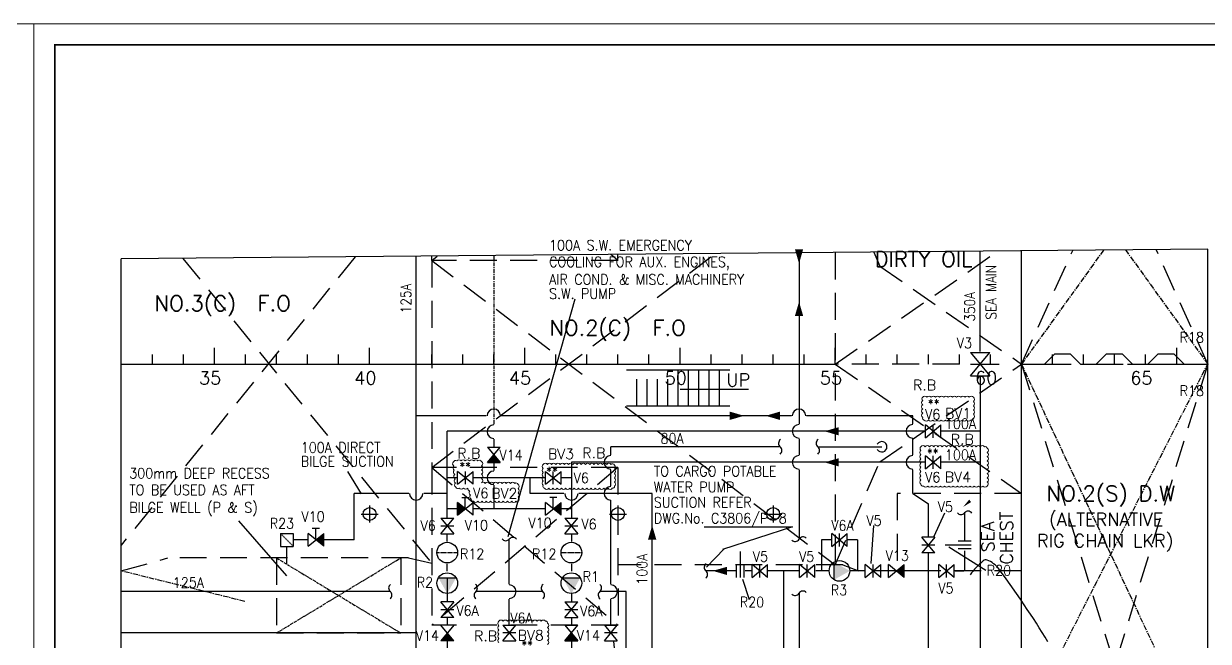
# Model space of a CAD drawing. Header units: millimetres. Extents: x 1638 to 3309, y -435 to 1865.
# Drawn here: x 2472.4 to 2751.9, y -283.7 to -137.9 of the extents above; entities that cross this region are included whole.
import ezdxf
from ezdxf.enums import TextEntityAlignment as Align

# ---------------------------------------------------------------- set-up
doc = ezdxf.new("R2010")
doc.units = ezdxf.units.MM
for name, pattern in [('CENTER', [2, 1.25, -0.25, 0.25, -0.25]), ('DASHDOT', [0.54, 0.3, -0.08, 0.08, -0.08]), ('HIDDEN', [9.525, 6.35, -3.175]), ('HIDDEN2', [0.1875, 0.125, -0.0625])]:
    doc.linetypes.add(name, pattern=pattern)
doc.layers.add('ballast', color=1, linetype='HIDDEN', lineweight=25)
doc.layers.add('Template', color=7, linetype='Continuous', lineweight=0)
for name, color, linetype in [('DWGREV', 100, 'Continuous'), ('Frame', 243, 'Continuous'), ('Lining', 151, 'Continuous'), ('RED-1', 1, 'Continuous'), ('Ref-1', 6, 'CENTER'), ('Ref-2', 6, 'HIDDEN'), ('TEXT', 4, 'Continuous')]:
    doc.layers.add(name, color=color, linetype=linetype)
doc.styles.add('ROMANS', font='ROMANS.SHX')
doc.styles.add('SEDS_Romans', font='romans.shx')

# ---------------------------------------------------------------- blocks, each defined once
blk = doc.blocks.new('BACK')
at = {"layer": 'Template', "ltscale": 30}
blk.add_lwpolyline([(0, 45428), (63809, 45428), (63809, 0), (0, 0)], close=True, dxfattribs=at)

msp = doc.modelspace()

# ---------------------------------------------------------------- hatches: boundary and pattern name
at = {"layer": 'Lining'}
for points in [[(2572.31, -281.72), (2570.79, -283.55), (2573.84, -283.55)], [(2603.14, -283.55), (2601.62, -281.72), (2600.09, -283.55)]]:
    msp.add_hatch(color=8, dxfattribs=at).paths.add_polyline_path(points)

# ---------------------------------------------------------------- linework, layer by layer
at = {"color": 8, "linetype": 'HIDDEN'}
for p, q in [((2568.65, -193.81), (2568.65, -192.76)), ((2568.65, -193.81), (2568.65, -192.76)), ((2612.6, -193.82), (2612.6, -192.36)), ((2663.88, -191.89), (2663.88, -265.66)), ((2568.65, -193.81), (2568.65, -242.65)), ((2612.6, -193.81), (2568.65, -193.81)), ((2617.03, -228.13), (2617.03, -219.58)), ((2619.47, -228.13), (2619.47, -219.58)), ((2621.92, -228.13), (2621.92, -219.58)), ((2624.36, -228.13), (2624.36, -219.58)), ((2693.19, -218.23), (2663.88, -218.23)), ((2696.24, -218.23), (2704.78, -218.23)), ((2713.24, -218.23), (2721.79, -218.23)), ((2725.45, -218.23), (2734, -218.23)), ((2732.87, -218.23), (2741.41, -218.23)), ((2568.65, -242.65), (2568.65, -279.88)), ((2568.65, -242.65), (2568.65, -263.4)), ((2612.6, -242.65), (2568.65, -242.65)), ((2612.6, -242.64), (2612.62, -279.88)), ((2678.53, -248.75), (2678.53, -267.06)), ((2707.84, -248.75), (2678.53, -248.75)), ((2495.4, -267.06), (2506.38, -264.01)), ((2563.16, -264.01), (2506.38, -264.01)), ((2532.02, -264.01), (2532.02, -281.72)), ((2532.02, -264.01), (2532.02, -281.72)), ((2561.33, -264.01), (2561.33, -281.72)), ((2563.16, -264.01), (2562.19, -264.01)), ((2563.16, -264.01), (2568.65, -265.25)), ((2665.71, -265.66), (2612.62, -265.66)), ((2665.71, -265.66), (2669.38, -267.06)), ((2707.84, -267.06), (2669.38, -267.06)), ((2532.02, -281.72), (2561.33, -281.72)), ((2561.33, -281.72), (2532.02, -281.72)), ((2612.62, -279.88), (2568.65, -279.88))]:
    msp.add_line(p, q, dxfattribs=at)
at = {"color": 8, "linetype": 'Continuous'}
for p, q in [((2586.7, -258.95), (2602.5, -202.82)), ((2713.24, -218.23), (2715.68, -215.79)), ((2715.68, -215.79), (2719.35, -215.79)), ((2719.35, -215.79), (2721.79, -218.23)), ((2725.45, -218.23), (2727.89, -215.79)), ((2727.89, -215.79), (2731.56, -215.79)), ((2731.56, -215.79), (2734, -218.23)), ((2737.66, -218.23), (2740.1, -215.79)), ((2740.1, -215.79), (2743.77, -215.79)), ((2743.77, -215.79), (2746.21, -218.23)), ((2614.59, -219.58), (2639.01, -219.58)), ((2626.8, -228.13), (2626.8, -219.58)), ((2629.24, -228.13), (2629.24, -219.58)), ((2631.68, -228.13), (2631.68, -219.58)), ((2634.12, -228.13), (2634.12, -219.58)), ((2636.57, -228.13), (2636.57, -219.58)), ((2707.84, -218.23), (2715.77, -218.23)), ((2721.79, -218.23), (2725.45, -218.23)), ((2734, -218.23), (2737.66, -218.23)), ((2738.88, -218.23), (2744.46, -218.23)), ((2627.27, -224.19), (2632.77, -224.19)), ((2632.77, -224.19), (2643.38, -224.19)), ((2614.59, -228.13), (2639.01, -228.13)), ((2575.73, -249.71), (2577.44, -249.71)), ((2576.58, -252.41), (2576.58, -249.71)), ((2598.2, -249.71), (2596.49, -249.71)), ((2597.34, -252.41), (2597.34, -249.71)), ((2576.58, -252.41), (2576.59, -252.41)), ((2576.58, -252.41), (2576.59, -252.41)), ((2597.35, -252.41), (2597.34, -252.41)), ((2597.35, -252.41), (2597.34, -252.41)), ((2687.26, -258.87), (2689.78, -253.34)), ((2542.18, -257.03), (2540.47, -257.03)), ((2541.33, -259.74), (2541.33, -257.03)), ((2672.36, -265.28), (2672.99, -256.31)), ((2532.94, -258.21), (2535.99, -258.21)), ((2532.94, -258.21), (2532.94, -261.27)), ((2535.99, -258.21), (2535.99, -261.27)), ((2541.33, -259.74), (2541.32, -259.74)), ((2541.33, -259.74), (2541.32, -259.74)), ((2662.87, -259.74), (2660.61, -259.74)), ((2669.15, -259.74), (2666.89, -259.74)), ((2532.94, -261.27), (2535.99, -261.27)), ((2633.5, -266.18), (2637.64, -261.89)), ((2690.72, -261.4), (2699.42, -266.86)), ((2663.61, -269.15), (2663.61, -264.98)), ((2640.4, -267.06), (2633.36, -267.06)), ((2644.07, -267.06), (2642.6, -267.06)), ((2653.79, -267.06), (2648.09, -267.06)), ((2655.25, -267.06), (2653.79, -267.06)), ((2662.26, -267.06), (2659.28, -267.06)), ((2670.8, -267.06), (2667.51, -267.06)), ((2676.3, -267.06), (2674.83, -267.06)), ((2688.12, -267.06), (2680.32, -267.06)), ((2694.41, -267.06), (2692.15, -267.06)), ((2570.23, -268.69), (2574.4, -268.69)), ((2599.53, -268.69), (2603.7, -268.69)), ((2642.02, -269.04), (2643.55, -273.82))]:
    msp.add_line(p, q, dxfattribs=at)
at = {"color": 8}
for p, q in [((2695.78, -215.48), (2700.36, -215.48)), ((2695.78, -220.97), (2700.36, -215.48)), ((2695.78, -215.48), (2700.36, -220.97)), ((2695.78, -218.23), (2700.36, -218.23)), ((2695.78, -220.97), (2700.36, -220.97)), ((2685.15, -235.63), (2685.15, -232.57)), ((2685.15, -235.63), (2688.81, -232.57)), ((2688.81, -235.63), (2685.15, -232.57)), ((2686.98, -235.63), (2686.98, -232.57)), ((2688.81, -235.63), (2688.81, -232.57)), ((2581.78, -237.83), (2584.83, -241.49)), ((2581.78, -241.49), (2584.83, -237.83)), ((2581.78, -237.83), (2584.83, -237.83)), ((2685.15, -242.95), (2685.15, -239.9)), ((2688.81, -242.95), (2685.15, -239.9)), ((2685.15, -242.95), (2688.81, -239.9)), ((2686.98, -242.95), (2686.98, -239.9)), ((2688.81, -242.95), (2688.81, -239.9)), ((2581.78, -241.49), (2584.83, -241.49)), ((2574.76, -246.61), (2574.76, -243.56)), ((2574.76, -246.61), (2578.42, -243.56)), ((2578.42, -246.61), (2574.76, -243.56)), ((2576.59, -246.61), (2576.59, -243.56)), ((2578.42, -246.61), (2578.42, -243.56)), ((2595.51, -246.61), (2599.17, -243.56)), ((2595.51, -246.61), (2595.51, -243.56)), ((2595.51, -243.56), (2599.17, -246.61)), ((2597.34, -246.61), (2597.34, -243.56)), ((2599.17, -246.61), (2599.17, -243.56)), ((2578.42, -253.94), (2574.75, -250.89)), ((2574.75, -253.94), (2578.42, -250.89)), ((2574.75, -253.94), (2574.75, -250.89)), ((2578.42, -253.94), (2578.42, -250.89)), ((2595.51, -253.94), (2599.18, -250.89)), ((2599.18, -253.94), (2595.51, -250.89)), ((2595.51, -253.94), (2595.51, -250.89)), ((2599.18, -253.94), (2599.18, -250.89)), ((2554, -251.62), (2554, -255.65)), ((2612.6, -251.62), (2612.6, -255.65)), ((2649.23, -251.62), (2649.23, -255.65)), ((2570.79, -254.65), (2573.84, -258.31)), ((2570.79, -258.31), (2573.84, -254.65)), ((2570.79, -254.65), (2573.84, -254.65)), ((2573.84, -256.48), (2570.79, -256.48)), ((2600.09, -254.65), (2603.14, -254.65)), ((2600.09, -258.31), (2603.14, -254.65)), ((2600.09, -254.65), (2603.14, -258.31)), ((2603.14, -256.48), (2600.09, -256.48)), ((2539.49, -261.26), (2539.49, -258.21)), ((2543.16, -261.26), (2539.49, -258.21)), ((2539.49, -261.26), (2543.16, -258.21)), ((2543.16, -261.26), (2543.16, -258.21)), ((2570.79, -258.31), (2573.84, -258.31)), ((2600.09, -258.31), (2603.14, -258.31)), ((2663.05, -261.27), (2663.05, -258.21)), ((2663.05, -261.27), (2666.71, -258.21)), ((2666.71, -261.27), (2663.05, -258.21)), ((2664.88, -261.27), (2664.88, -258.21)), ((2666.71, -261.27), (2666.71, -258.21)), ((2687.39, -259.13), (2684.33, -262.79)), ((2687.39, -262.79), (2684.33, -259.13)), ((2687.39, -259.13), (2684.33, -259.13)), ((2641.5, -268.59), (2641.5, -262.49)), ((2687.39, -260.96), (2684.33, -260.96)), ((2695.93, -260.96), (2689.83, -260.96)), ((2695.93, -260.04), (2692.88, -260.04)), ((2695.93, -261.88), (2692.88, -261.88)), ((2640.59, -268.59), (2640.59, -265.54)), ((2642.42, -268.59), (2642.42, -265.54)), ((2644.25, -268.59), (2644.25, -265.54)), ((2647.91, -268.59), (2644.25, -265.54)), ((2644.25, -268.59), (2647.91, -265.54)), ((2646.08, -268.59), (2646.08, -265.54)), ((2647.91, -268.59), (2647.91, -265.54)), ((2655.44, -268.59), (2655.44, -265.54)), ((2655.44, -268.59), (2659.1, -265.54)), ((2659.1, -268.59), (2655.44, -265.54)), ((2657.27, -268.59), (2657.27, -265.54)), ((2659.1, -268.59), (2659.1, -265.54)), ((2670.98, -268.59), (2674.65, -265.54)), ((2674.65, -268.59), (2670.98, -265.54)), ((2670.98, -268.59), (2670.98, -265.54)), ((2672.82, -268.59), (2672.82, -265.54)), ((2674.65, -268.59), (2674.65, -265.54)), ((2676.48, -268.59), (2676.48, -265.54)), ((2680.14, -268.59), (2676.48, -265.54)), ((2676.48, -268.59), (2680.14, -265.54)), ((2680.14, -268.59), (2680.14, -265.54)), ((2687.39, -262.79), (2684.33, -262.79)), ((2688.3, -268.59), (2688.3, -265.54)), ((2688.3, -268.59), (2691.96, -265.54)), ((2691.96, -268.59), (2688.3, -265.54)), ((2690.13, -268.59), (2690.13, -265.54)), ((2691.96, -268.59), (2691.96, -265.54)), ((2573.84, -274.39), (2570.79, -278.05)), ((2573.84, -278.05), (2570.79, -274.39)), ((2573.84, -274.39), (2570.79, -274.39)), ((2573.84, -276.22), (2570.79, -276.22)), ((2600.09, -274.39), (2603.14, -274.39)), ((2600.09, -278.05), (2603.14, -274.39)), ((2600.09, -274.39), (2603.14, -278.05)), ((2603.14, -276.22), (2600.09, -276.22)), ((2573.84, -278.05), (2570.79, -278.05)), ((2600.09, -278.05), (2603.14, -278.05)), ((2573.84, -279.88), (2570.79, -279.88)), ((2573.84, -283.55), (2570.79, -279.88)), ((2573.84, -279.88), (2570.79, -283.55)), ((2585.44, -279.88), (2588.49, -279.88)), ((2585.44, -283.55), (2588.49, -279.88)), ((2585.44, -279.88), (2588.49, -283.55)), ((2588.49, -281.72), (2585.44, -281.72)), ((2600.09, -279.88), (2603.14, -283.55)), ((2600.09, -283.55), (2603.14, -279.88)), ((2600.09, -279.88), (2603.14, -279.88)), ((2609.39, -279.88), (2612.44, -283.55)), ((2609.39, -283.55), (2612.44, -279.88)), ((2609.39, -279.88), (2612.44, -279.88)), ((2612.44, -281.72), (2609.39, -281.72)), ((2573.84, -283.55), (2570.79, -283.55)), ((2585.44, -283.55), (2588.49, -283.55)), ((2600.09, -283.55), (2603.14, -283.55)), ((2609.39, -283.55), (2612.44, -283.55))]:
    msp.add_line(p, q, dxfattribs=at)
at = {"color": 8, "linetype": 'HIDDEN2'}
for p, q in [((2532.94, -258.21), (2535.99, -261.27)), ((2569.87, -262.75), (2574.76, -262.75)), ((2599.17, -262.75), (2604.06, -262.75))]:
    msp.add_line(p, q, dxfattribs=at)
at = {"color": 8, "lineweight": 0}
for points in [[(2655.34, -194.5, 0, 1.95, 0), (2655.34, -191.13, 1.95, 1.95, 0)], [(2655.34, -203.51, 0, 1.95, 0), (2655.34, -206.87, 1.95, 1.95, 0)], [(2642.37, -230.44, 0, 1.95, 0), (2639, -230.44, 1.95, 1.95, 0)], [(2647.45, -230.44, 0, 1.95, 0), (2650.82, -230.44, 1.95, 1.95, 0)], [(2661.35, -234.1, 0, 1.95, 0), (2664.71, -234.1, 1.95, 1.95, 0)], [(2661.35, -241.43, 0, 1.95, 0), (2664.71, -241.43, 1.95, 1.95, 0)], [(2620.68, -256.3, 0, 1.95, 0), (2620.68, -259.66, 1.95, 1.95, 0)], [(2634.99, -267.06, 0, 1.95, 0), (2638.36, -267.06, 1.95, 1.95, 0)]]:
    msp.add_lwpolyline(points, format="xyseb", dxfattribs=at)
at = {"color": 8, "linetype": 'Continuous'}
for points in [[(2552.1, -248.84), (2548.86, -243.62)], [(2534.49, -268.19), (2523.16, -255.28)], [(2611.53, -283.64), (2613.06, -299.52)]]:
    msp.add_lwpolyline(points, dxfattribs=at)
at = {"color": 8}
for centre in [(2554, -253.63), (2612.6, -253.63), (2649.23, -253.63)]:
    msp.add_circle(centre, 1.53, dxfattribs=at)
at = {"color": 8, "linetype": 'Continuous'}
for centre in [(2572.31, -262.75), (2601.62, -262.75), (2664.88, -267.06), (2572.31, -269.96), (2601.62, -269.96)]:
    msp.add_circle(centre, 2.44, dxfattribs=at)
for centre, radius, start, end in [((2583.3, -230.44), 1.59, 0, 180), ((2655.34, -230.44), 1.59, 0, 180), ((2583.3, -234.18), 1.59, 90, 270), ((2655.34, -234.1), 1.59, 90, 270), ((2682.2, -234.1), 1.59, 90, 270), ((2651.58, -236.92), 1.08, 126.7516, 230.8301), ((2660.46, -236.92), 1.08, 126.7516, 230.8301), ((2674.87, -237.76), 1.22, 210, 150), ((2610.91, -241.43), 1.59, 90, 270), ((2650.22, -238.6), 1.08, 306.7516, 50.8301), ((2655.34, -241.43), 1.59, 90, 270), ((2659.09, -238.6), 1.08, 306.7516, 50.8301), ((2682.2, -241.43), 1.59, 90, 270), ((2583.3, -245.09), 1.59, 90, 270), ((2564.99, -248.75), 1.59, 180, 0), ((2601.62, -248.75), 1.59, 180, 0), ((2610.91, -248.75), 1.59, 90, 270), ((2693.57, -252.67), 1.08, 216.7516, 320.8301), ((2695.25, -254.04), 1.08, 36.7516, 140.8301), ((2586.12, -258.86), 1.08, 216.7516, 320.8301), ((2587.8, -260.23), 1.08, 36.7516, 140.8301), ((2654.41, -259.02), 1.08, 224.8444, 328.9229), ((2656.26, -260.13), 1.08, 44.8444, 148.9229), ((2634.04, -266.22), 1.08, 126.7516, 230.8301), ((2712.29, -280.17), 20.56, 131.0548, 143.7116), ((2699.4, -265.36), 0.931, 68.6684, 131.0548), ((2697.46, -270.34), 6.27, 36.5794, 68.6684), ((2632.68, -267.9), 1.08, 306.7516, 50.8301), ((2521.74, -400.74), 225.09, 31.2901, 36.5794), ((2559.57, -271.11), 1.08, 126.7516, 230.8301), ((2578.36, -271.11), 1.08, 309.1699, 53.2484), ((2586.96, -271.95), 1.59, 270, 90), ((2595.57, -271.11), 1.08, 126.7516, 230.8301), ((2607.66, -271.11), 1.08, 309.1699, 53.2484), ((2610.91, -271.95), 1.59, 270, 90), ((2558.2, -272.79), 1.08, 306.7516, 50.8301), ((2579.73, -272.79), 1.08, 129.1699, 233.2484), ((2594.2, -272.79), 1.08, 306.7516, 50.8301), ((2609.03, -272.79), 1.08, 129.1699, 233.2484), ((2654.41, -271.77), 1.08, 224.8444, 328.9229), ((2656.26, -272.89), 1.08, 44.8444, 148.9229)]:
    msp.add_arc(centre, radius, start, end, dxfattribs=at)
for points in [[(2584.83, -241.49), (2581.78, -241.49), (2583.3, -239.66)], [(2574.75, -250.89), (2574.75, -253.94), (2576.58, -252.41)], [(2599.18, -250.89), (2599.18, -253.94), (2597.35, -252.41)], [(2695.96, -250.8), (2694.06, -251.97), (2695.48, -250.25)], [(2543.16, -258.21), (2543.16, -261.26), (2541.33, -259.74)], [(2667.32, -267.06), (2663.61, -269.15), (2663.61, -264.98)], [(2678.31, -267.06), (2680.14, -268.59), (2680.14, -265.54)], [(2572.31, -272.4), (2570.23, -268.69), (2574.4, -268.69)], [(2601.62, -272.4), (2599.53, -268.69), (2603.7, -268.69)]]:
    msp.add_solid(points, dxfattribs=at)
at = {"layer": 'ballast', "linetype": 'Continuous', "lineweight": 0}
for points in [[(2684.52, -226.06, -0.520567), (2685.52, -226.06, -0.520567), (2686.52, -226.06, -0.520567), (2687.52, -226.06, -0.520567), (2688.52, -226.06, -0.520567), (2689.52, -226.06, -0.520567), (2690.52, -226.06, -0.520567), (2691.52, -226.06, -0.520567), (2692.52, -226.06, -0.520567), (2693.52, -226.06, -0.520567), (2694.52, -226.06, -0.520567), (2695.52, -226.06, -0.520567), (2696.49, -226.08, -0.520567), (2696.49, -227.08, -0.520567), (2696.49, -228.08, -0.520567), (2696.49, -229.08, -0.520567), (2696.49, -230.08, -0.520567), (2696.49, -231.08, -0.520567), (2695.88, -231.47, -0.520567), (2694.88, -231.47, -0.520567), (2693.88, -231.47, -0.520567), (2692.88, -231.47, -0.520567), (2691.88, -231.47, -0.520567), (2690.88, -231.47, -0.520567), (2689.88, -231.47, -0.520567), (2688.88, -231.47, -0.520567), (2687.88, -231.47, -0.520567), (2686.88, -231.47, -0.520567), (2685.88, -231.47, -0.520567), (2684.88, -231.47, -0.520567), (2684.52, -230.83, -0.520567), (2684.52, -229.83, -0.520567), (2684.52, -228.83, -0.520567), (2684.52, -227.83, -0.520567), (2684.52, -226.83, -0.520567)], [(2684.12, -237.74, -0.520567), (2685.12, -237.74, -0.520567), (2686.12, -237.74, -0.520567), (2687.12, -237.74, -0.520567), (2688.12, -237.74, -0.520567), (2689.12, -237.74, -0.520567), (2690.12, -237.74, -0.520567), (2691.12, -237.74, -0.520567), (2692.12, -237.74, -0.520567), (2693.12, -237.74, -0.520567), (2694.12, -237.74, -0.520567), (2695.12, -237.74, -0.520567), (2696.12, -237.74, -0.520567), (2697.12, -237.74, -0.520567), (2698.12, -237.74, -0.520567), (2699.12, -237.74, -0.520567), (2699.77, -238.09, -0.520567), (2699.77, -239.09, -0.520567), (2699.77, -240.09, -0.520567), (2699.77, -241.09, -0.520567), (2699.77, -242.09, -0.520567), (2699.77, -243.09, -0.520567), (2699.77, -244.09, -0.520567), (2699.77, -245.09, -0.520567), (2699.77, -246.09, -0.520567), (2699.7, -247.03, -0.520567), (2698.7, -247.03, -0.520567), (2697.7, -247.03, -0.520567), (2696.7, -247.03, -0.520567), (2695.7, -247.03, -0.520567), (2694.7, -247.03, -0.520567), (2693.7, -247.03, -0.520567), (2692.7, -247.03, -0.520567), (2691.7, -247.03, -0.520567), (2690.7, -247.03, -0.520567), (2689.7, -247.03, -0.520567), (2688.7, -247.03, -0.520567), (2687.7, -247.03, -0.520567), (2686.7, -247.03, -0.520567), (2685.7, -247.03, -0.520567), (2684.7, -247.03, -0.520567), (2684.12, -246.61, -0.520567), (2684.12, -245.61, -0.520567), (2684.12, -244.61, -0.520567), (2684.12, -243.61, -0.520567), (2684.12, -242.61, -0.520567), (2684.12, -241.61, -0.520567), (2684.12, -240.61, -0.520567), (2684.12, -239.61, -0.520567), (2684.12, -238.61, -0.520567)], [(2594.95, -241.92, -0.520567), (2595.95, -241.92, -0.520567), (2596.95, -241.92, -0.520567), (2597.95, -241.92, -0.520567), (2598.95, -241.92, -0.520567), (2599.95, -241.92, -0.520567), (2600.95, -241.92, -0.520567), (2601.95, -241.92, -0.520567), (2602.95, -241.92, -0.520567), (2603.95, -241.92, -0.520567), (2604.95, -241.92, -0.520567), (2605.95, -241.92, -0.520567), (2606.95, -241.92, -0.520567), (2607.95, -241.92, -0.520567), (2608.95, -241.92, -0.520567), (2609.95, -241.92, -0.520567), (2610.95, -241.92, -0.520567), (2611.79, -242.08, -0.520567), (2611.79, -243.08, -0.520567), (2611.79, -244.08, -0.520567), (2611.79, -245.08, -0.520567), (2611.79, -246.08, -0.520567), (2611.79, -247.08, -0.520567), (2611.26, -247.55, -0.520567), (2610.26, -247.55, -0.520567), (2609.26, -247.55, -0.520567), (2608.26, -247.55, -0.520567), (2607.26, -247.55, -0.520567), (2606.26, -247.55, -0.520567), (2605.26, -247.55, -0.520567), (2604.26, -247.55, -0.520567), (2603.26, -247.55, -0.520567), (2602.26, -247.55, -0.520567), (2601.26, -247.55, -0.520567), (2600.26, -247.55, -0.520567), (2599.26, -247.55, -0.520567), (2598.26, -247.55, -0.520567), (2597.26, -247.55, -0.520567), (2596.26, -247.55, -0.520567), (2595.26, -247.55, -0.520567), (2594.95, -246.85, -0.520567), (2594.95, -245.85, -0.520567), (2594.95, -244.85, -0.520567), (2594.95, -243.85, -0.520567), (2594.95, -242.85, -0.520567)]]:
    msp.add_lwpolyline(points, format="xyb", close=True, dxfattribs=at)
for points in [[(2589.04, -250.63, 0.520567), (2589.04, -249.63, 0.520567), (2589.04, -248.63, 0.520567), (2589.04, -247.63, 0.520567), (2589.04, -246.63, 0.520567), (2588.26, -246.41, 0.520567), (2587.26, -246.41, 0.520567), (2586.26, -246.41, 0.520567), (2585.26, -246.41, 0.520567), (2584.26, -246.41, 0.520567), (2583.26, -246.41, 0.520567), (2582.26, -246.41, 0.520567), (2581.26, -246.41, 0.520567), (2580.43, -246.24, 0.520567), (2580.43, -245.24, 0.520567), (2580.43, -244.24, 0.520567), (2580.43, -243.24, 0.520567), (2580.43, -242.24, 0.520567), (2580.43, -241.24, 0.520567), (2579.57, -241.1, 0.520567), (2578.57, -241.1, 0.520567), (2577.57, -241.1, 0.520567), (2576.57, -241.1, 0.520567), (2575.57, -241.1, 0.520567), (2574.57, -241.1, 0.520567), (2573.8, -241.31, 0.520567), (2573.89, -242.31, 0.520567), (2573.99, -243.3, 0.520567), (2574.08, -244.3, 0.520567), (2574.17, -245.3, 0.520567), (2574.26, -246.29, 0.520567), (2574.36, -247.29, 0.520567), (2575.17, -247.5, 0.520567), (2576.17, -247.5, 0.520567), (2577.17, -247.5, 0.520567), (2577.64, -248.12, 0.520567), (2577.81, -249.1, 0.520567), (2577.98, -250.09, 0.520567), (2578.53, -250.63, 0.520567), (2579.53, -250.63, 0.520567), (2580.53, -250.63, 0.520567), (2581.53, -250.63, 0.520567), (2582.53, -250.63, 0.520567), (2583.53, -250.63, 0.520567), (2584.53, -250.63, 0.520567), (2585.53, -250.63, 0.520567), (2586.53, -250.63, 0.520567), (2587.53, -250.63, 0.520567), (2588.53, -250.63, 0.520567), (2589.04, -250.63, 0.520567)], [(2584.52, -284, -0.520567), (2584.52, -283, -0.520567), (2584.52, -282, -0.520567), (2584.52, -281, -0.520567), (2584.52, -280, -0.520567), (2584.52, -278.92, -0.520567), (2585.52, -278.92, -0.520567), (2586.52, -278.92, -0.520567), (2587.52, -278.92, -0.520567), (2588.52, -278.92, -0.520567), (2589.52, -278.92, -0.520567), (2590.52, -278.92, -0.520567), (2591.52, -278.92, -0.520567), (2592.52, -278.92, -0.520567), (2593.52, -278.92, -0.520567), (2594.52, -278.92, -0.520567), (2595.52, -278.92, -0.520567), (2596, -279.44, -0.520567), (2596, -280.44, -0.520567), (2596, -281.44, -0.520567), (2596, -282.44, -0.520567), (2596, -283.44, -0.520567), (2596, -284.44, -0.520567)]]:
    msp.add_lwpolyline(points, format="xyb", dxfattribs=at)
at = {"layer": 'DWGREV', "color": 8}
for p, q in [((2632.94, -256.63), (2653.82, -256.63)), ((2653.82, -256.63), (2637.29, -262.01))]:
    msp.add_line(p, q, dxfattribs=at)
at = {"layer": 'Frame', "color": 8}
for p, q in [((2564.99, -317.02), (2564.99, -192.79)), ((2517.37, -218.23), (2517.37, -214.41)), ((2554, -218.23), (2554, -214.41)), ((2590.63, -218.23), (2590.63, -214.41)), ((2627.26, -218.23), (2627.26, -214.41)), ((2663.88, -218.23), (2663.88, -214.41)), ((2707.84, -218.23), (2707.84, -214.41)), ((2744.46, -218.23), (2744.46, -214.41)), ((2495.4, -218.23), (2495.4, -215.94)), ((2502.72, -218.23), (2502.72, -215.94)), ((2510.05, -218.23), (2510.05, -215.94)), ((2524.7, -218.23), (2524.7, -215.94)), ((2532.02, -218.23), (2532.02, -215.94)), ((2539.35, -218.23), (2539.35, -215.94)), ((2546.67, -218.23), (2546.67, -215.94)), ((2568.65, -218.23), (2568.65, -215.94)), ((2575.98, -218.23), (2575.98, -215.94)), ((2583.3, -218.23), (2583.3, -215.94)), ((2597.95, -218.23), (2597.95, -215.94)), ((2605.28, -218.23), (2605.28, -215.94)), ((2612.6, -218.23), (2612.6, -215.94)), ((2619.93, -218.23), (2619.93, -215.94)), ((2634.58, -218.23), (2634.58, -215.94)), ((2641.91, -218.23), (2641.91, -215.94)), ((2649.23, -218.23), (2649.23, -215.94)), ((2656.56, -218.23), (2656.56, -215.94)), ((2671.21, -218.23), (2671.21, -215.94)), ((2678.53, -218.23), (2678.53, -215.94)), ((2685.86, -218.23), (2685.86, -215.94)), ((2693.19, -218.23), (2693.19, -215.94)), ((2700.51, -218.23), (2700.51, -215.94)), ((2715.16, -218.23), (2715.16, -215.94)), ((2722.49, -218.23), (2722.49, -215.94)), ((2729.81, -218.23), (2729.81, -215.94)), ((2737.14, -218.23), (2737.14, -215.94)), ((2744.46, -218.23), (2744.46, -215.94)), ((2751.79, -218.23), (2751.79, -215.94)), ((2495.4, -218.23), (2663.88, -218.23)), ((2744.46, -218.23), (2751.79, -218.23)), ((2572.31, -254.65), (2572.31, -234.1)), ((2550.34, -259.74), (2550.34, -248.75)), ((2551.99, -253.63), (2556.01, -253.63)), ((2610.59, -253.63), (2614.62, -253.63)), ((2647.22, -253.63), (2651.25, -253.63)), ((2572.31, -260.13), (2572.31, -258.49)), ((2572.31, -267.15), (2572.31, -265.38))]:
    msp.add_line(p, q, dxfattribs=at)
at = {"layer": 'Lining', "color": 8, "linetype": 'DASHDOT', "ltscale": 3}
msp.add_line((2583.3, -192.62), (2583.3, -232.41), dxfattribs=at)
at = {"layer": 'Lining', "color": 8}
for p, q in [((2655.34, -191.97), (2655.34, -232.33)), ((2698.07, -215.3), (2698.07, -191.58)), ((2698.07, -221.16), (2698.07, -325.03)), ((2581.53, -230.44), (2564.99, -230.44)), ((2653.57, -230.44), (2585.07, -230.44)), ((2682.2, -230.44), (2657.11, -230.44)), ((2682.2, -232.33), (2682.2, -230.44)), ((2684.96, -234.1), (2572.31, -234.1)), ((2698.07, -234.1), (2688.99, -234.1)), ((2583.3, -235.95), (2583.3, -237.83)), ((2655.34, -235.87), (2655.34, -239.66)), ((2682.2, -239.66), (2682.2, -235.87)), ((2650.9, -237.76), (2610.91, -237.76)), ((2610.91, -239.66), (2610.91, -237.76)), ((2659.77, -237.76), (2674.87, -237.76)), ((2583.3, -241.49), (2583.3, -243.32)), ((2684.96, -241.43), (2601.62, -241.43)), ((2601.62, -241.43), (2601.62, -254.46)), ((2601.62, -241.43), (2601.62, -245.09)), ((2610.91, -246.98), (2610.91, -243.2)), ((2655.34, -243.2), (2655.34, -259.57)), ((2682.2, -248.75), (2682.2, -243.2)), ((2698.07, -241.43), (2688.99, -241.43)), ((2574.57, -245.09), (2572.31, -245.09)), ((2595.33, -245.09), (2578.6, -245.09)), ((2591.85, -248.75), (2591.85, -245.09)), ((2601.62, -245.09), (2599.36, -245.09)), ((2563.22, -248.75), (2550.34, -248.75)), ((2572.31, -248.75), (2566.76, -248.75)), ((2583.3, -246.86), (2583.3, -252.41)), ((2599.85, -248.75), (2591.85, -248.75)), ((2620.68, -248.75), (2603.39, -248.75)), ((2620.68, -324.08), (2620.68, -248.75)), ((2682.2, -248.75), (2685.86, -251.19)), ((2610.91, -270.18), (2610.91, -250.34)), ((2685.86, -258.95), (2685.86, -251.19)), ((2574.57, -252.41), (2572.31, -252.41)), ((2595.33, -252.41), (2578.6, -252.41)), ((2601.62, -252.41), (2597.34, -252.41)), ((2694.41, -253.35), (2694.41, -259.56)), ((2655.34, -255.01), (2655.34, -258.52)), ((2539.31, -259.74), (2535.99, -259.74)), ((2550.34, -259.74), (2541.32, -259.74)), ((2586.96, -270.18), (2586.96, -259.54)), ((2601.62, -258.49), (2601.62, -260.13)), ((2660.61, -259.74), (2660.61, -267.06)), ((2669.15, -259.74), (2669.15, -267.06)), ((2694.41, -259.56), (2694.41, -259.86)), ((2534.46, -265.31), (2534.46, -261.27)), ((2694.41, -262.36), (2694.41, -267.06)), ((2601.62, -265.38), (2601.62, -267.15)), ((2685.86, -344.74), (2685.86, -262.79)), ((2651.67, -267.06), (2651.67, -324.08)), ((2692.15, -267.06), (2694.2, -267.06)), ((2572.31, -268.75), (2572.31, -274.21)), ((2558.88, -271.95), (2495.4, -271.95)), ((2594.88, -271.95), (2579.05, -271.95)), ((2586.96, -279.7), (2586.96, -273.72)), ((2601.62, -272.4), (2601.62, -274.21)), ((2609.3, -271.95), (2608.35, -271.95)), ((2614.57, -271.95), (2608.47, -271.95)), ((2610.91, -279.7), (2610.91, -273.72)), ((2614.57, -334.98), (2614.57, -271.95)), ((2655.34, -272.33), (2655.34, -334.79)), ((2572.31, -278.24), (2572.31, -279.7)), ((2601.62, -278.24), (2601.62, -279.7)), ((2498.9, -281.72), (2495.4, -281.72)), ((2564.99, -281.72), (2498.9, -281.72)), ((2572.31, -283.55), (2572.31, -342.73)), ((2601.62, -283.55), (2601.62, -342.73))]:
    msp.add_line(p, q, dxfattribs=at)
at = {"layer": 'RED-1', "color": 8}
for p, q in [((2751.79, -191.1), (2495.4, -193.42)), ((2707.84, -311.82), (2707.84, -191.49)), ((2751.79, -311.82), (2751.79, -191.1)), ((2495.4, -360.62), (2495.4, -193.42))]:
    msp.add_line(p, q, dxfattribs=at)
at = {"layer": 'Ref-1', "color": 8}
for p, q in [((2727.21, -191.32), (2707.84, -218.23)), ((2732.38, -191.27), (2751.79, -218.23)), ((2707.84, -304.49), (2751.79, -218.23)), ((2751.79, -311.82), (2707.84, -218.23)), ((2524.54, -274.26), (2495.4, -267.06))]:
    msp.add_line(p, q, dxfattribs=at)
at = {"layer": 'Ref-1', "color": 8, "ltscale": 0.5}
for p, q in [((2532.02, -281.72), (2561.33, -264.01)), ((2532.02, -264.01), (2561.33, -281.72))]:
    msp.add_line(p, q, dxfattribs=at)
at = {"layer": 'Ref-2', "color": 8}
for p, q in [((2568.65, -242.65), (2635.58, -192.15)), ((2568.65, -193.81), (2569.91, -192.74)), ((2612.6, -193.81), (2610.91, -192.37)), ((2663.88, -218.23), (2702.31, -191.54)), ((2672.98, -191.81), (2674.42, -195.14)), ((2707.84, -218.23), (2719.92, -191.39)), ((2751.79, -218.23), (2739.63, -191.21)), ((2550.56, -192.92), (2495.4, -260.96)), ((2509.92, -193.29), (2568.65, -265.25)), ((2568.65, -193.81), (2663.88, -265.66)), ((2674.42, -195.14), (2707.84, -218.23)), ((2663.88, -218.23), (2707.84, -248.75)), ((2674.42, -241.32), (2707.84, -218.23)), ((2751.79, -218.23), (2707.84, -360.62)), ((2707.84, -218.23), (2751.79, -360.62)), ((2612.6, -242.65), (2568.65, -279.88)), ((2568.65, -242.65), (2612.62, -279.88)), ((2663.88, -265.66), (2674.42, -241.32))]:
    msp.add_line(p, q, dxfattribs=at)
at = {"layer": 'Template', "ltscale": 30}
for points in [[(2057.56, -137.87), (2474.74, -137.87), (2474.74, -434.87), (2057.56, -434.87)], [(2474.74, -137.87), (2891.91, -137.87), (2891.91, -434.87), (2474.74, -434.87)], [(2474.74, -137.87), (2891.91, -137.87), (2891.91, -434.87), (2474.74, -434.87)]]:
    msp.add_lwpolyline(points, close=True, dxfattribs=at)
at = {"layer": 'Template', "const_width": 0.397}
msp.add_lwpolyline([(2886.96, -427.92), (2479.7, -427.92), (2479.7, -142.84), (2886.96, -142.84)], close=True, dxfattribs=at)

# ---------------------------------------------------------------- block references
at = {"layer": 'Template', "ltscale": 30, "xscale": 0.006537833433828425, "yscale": 0.006537833433828425, "zscale": 0.006537833433828425}
msp.add_blockref('BACK', (2057.56, -434.87), dxfattribs=at)

# ---------------------------------------------------------------- texts
at = {"color": 8, "linetype": 'Continuous', "style": 'ROMANS', "width": 0.9}
for s, height, p in [('100A S.W. EMERGENCY', 2.4419, (2596.35, -191.41)), ('COOLING FOR AUX. ENGINES,', 2.4419, (2596.35, -195.34)), ('AIR COND. & MISC. MACHINERY', 2.4419, (2596.35, -199.48)), ('S.W. PUMP', 2.442, (2596.35, -202.83)), ('V3', 2.442, (2692.58, -214.48)), ('R18', 2.442, (2745.16, -213.14)), ('R18', 2.442, (2745.16, -225.76)), ('V6', 2.442, (2685.09, -231.33)), ('100A', 2.442, (2689.77, -233.55)), ('80A', 2.442, (2622.65, -237.02)), ('100A DIRECT ', 2.4419, (2537.75, -239.15)), ('BILGE SUCTION', 2.4419, (2537.75, -242.42)), ('V14', 2.442, (2584.64, -240.96)), ('100A', 2.442, (2689.77, -240.88)), ('300mm DEEP RECESS', 2.4419, (2497.28, -245.24)), ('TO CARGO POTABLE', 2.4419, (2621.07, -244.75)), ('V6', 2.442, (2602.16, -246.33)), ('V6', 2.442, (2685.09, -246.16)), ('TO BE USED AS AFT', 2.4419, (2497.28, -249.18)), ('V6', 2.442, (2578.44, -249.9)), ('WATER PUMP', 2.442, (2621.07, -248.5)), ('BILGE WELL (P & S)', 2.4419, (2497.28, -253.31)), ('SUCTION REFER', 2.4419, (2621.07, -252.1)), ('V5', 2.442, (2688.09, -253.14)), ('V10', 2.442, (2537.92, -255.45)), ('DWG.No. C3806/P-8', 2.4419, (2621.07, -255.84)), ('V5', 2.442, (2671.25, -256.39)), ('R23', 2.442, (2530.43, -257.08)), ('V6', 2.442, (2566.02, -257.59)), ('V10', 2.442, (2576.47, -257.52)), ('V10', 2.442, (2591.49, -256.95)), ('V6', 2.442, (2603.99, -257.23)), ('V6A', 2.442, (2662.96, -257.56)), ('R12', 2.442, (2575.32, -264.26)), ('R12', 2.442, (2592.33, -264.26)), ('V5', 2.442, (2644.44, -264.89)), ('V5', 2.442, (2655.35, -264.89)), ('V13', 2.442, (2675.8, -264.67)), ('R1', 2.442, (2604.27, -269.64)), ('R20', 2.442, (2699.63, -268.17)), ('125A', 2.442, (2507.55, -271.03)), ('R2', 2.442, (2565.12, -270.97)), ('R3', 2.442, (2662.83, -272.8)), ('V5', 2.442, (2688.22, -272.36)), ('R20', 2.442, (2641.36, -275.64)), ('V6A', 2.442, (2574.48, -277.66)), ('V6A', 2.442, (2603.67, -277.76)), ('V6A', 2.442, (2587.21, -279.4)), ('V14', 2.442, (2564.91, -283.54)), ('V14', 2.442, (2602.88, -283.51))]:
    msp.add_text(s, height=height, dxfattribs=at).set_placement(p)
at = {"color": 8, "linetype": 'Continuous', "style": 'ROMANS'}
for s, height, p in [('DIRTY OIL', 3.663, (2673.19, -195.3)), ('NO.3(C)  F.O', 3.6628, (2503.23, -205.71)), ('NO.2(C)  F.O', 3.6628, (2596.42, -211.49)), ('UP', 3.052, (2638.17, -223.49)), ('NO.2(S) D.W', 3.6628, (2713.77, -250.62))]:
    msp.add_text(s, height=height, dxfattribs=at).set_placement(p)
at = {"color": 8, "linetype": 'Continuous', "style": 'ROMANS', "width": 0.85}
for s, p in [('SEA MAIN', (2701.88, -201.28)), ('125A', (2563.79, -202.75)), ('350A', (2696.86, -204.71))]:
    msp.add_text(s, height=2.442, rotation=90, dxfattribs=at).set_placement(p, align=Align.CENTER)
at = {"color": 8, "linetype": 'Continuous', "style": 'ROMANS'}
for s, p in [('CHEST', (2705.8, -265.54)), ('SEA', (2701.39, -262.62))]:
    msp.add_text(s, height=2.967, rotation=90, dxfattribs=at).set_placement(p)
at = {"color": 8, "style": 'ROMANS'}
for s, p in [('(ALTERNATIVE', (2714.32, -256.41)), ('RIG CHAIN LKR)', (2711.5, -261.46))]:
    msp.add_text(s, height=3.0524, dxfattribs=at).set_placement(p)
at = {"color": 8, "linetype": 'Continuous', "style": 'ROMANS', "width": 0.9}
msp.add_text('100A', height=2.442, rotation=90, dxfattribs=at).set_placement((2619.5, -270.33))
at = {"color": 1, "linetype": 'Continuous', "char_height": 2.442, "width": 7.6579, "attachment_point": 5, "style": 'ROMANS'}
for s, insert in [('R.B', (2684.98, -223.21)), ('BV1', (2692.89, -229.86)), ('R.B', (2693.86, -236.03)), ('R.B', (2577.42, -239.31)), ('BV3', (2599.16, -239.43)), ('R.B', (2606.92, -239.21)), ('BV4', (2692.81, -244.91)), ('BV2', (2585.79, -248.76)), ('R.B', (2581.36, -282.42)), ('BV8', (2592.01, -282.26))]:
    msp.add_mtext(s, dxfattribs=dict(at, insert=insert))
at = {"layer": 'Frame', "color": 8, "style": 'ROMANS'}
for s, p in [(' 35', (2511.65, -223.02)), (' 40', (2548.28, -223.02)), (' 45', (2584.78, -223.02)), (' 50', (2621.53, -223.02)), (' 55', (2658.16, -223.02)), (' 60', (2694.79, -223.02)), (' 65', (2731.42, -223.02))]:
    msp.add_text(s, height=3.052, dxfattribs=at).set_placement(p)
at = {"layer": 'TEXT', "color": 1, "char_height": 2, "width": 9.3896, "attachment_point": 5, "style": 'SEDS_Romans'}
for insert in [(2687.12, -227.54), (2686.89, -239.17), (2576.56, -242.37), (2597.04, -243.52), (2591.18, -284.5)]:
    msp.add_mtext('**', dxfattribs=dict(at, insert=insert))

doc.saveas('drawing.dxf')
